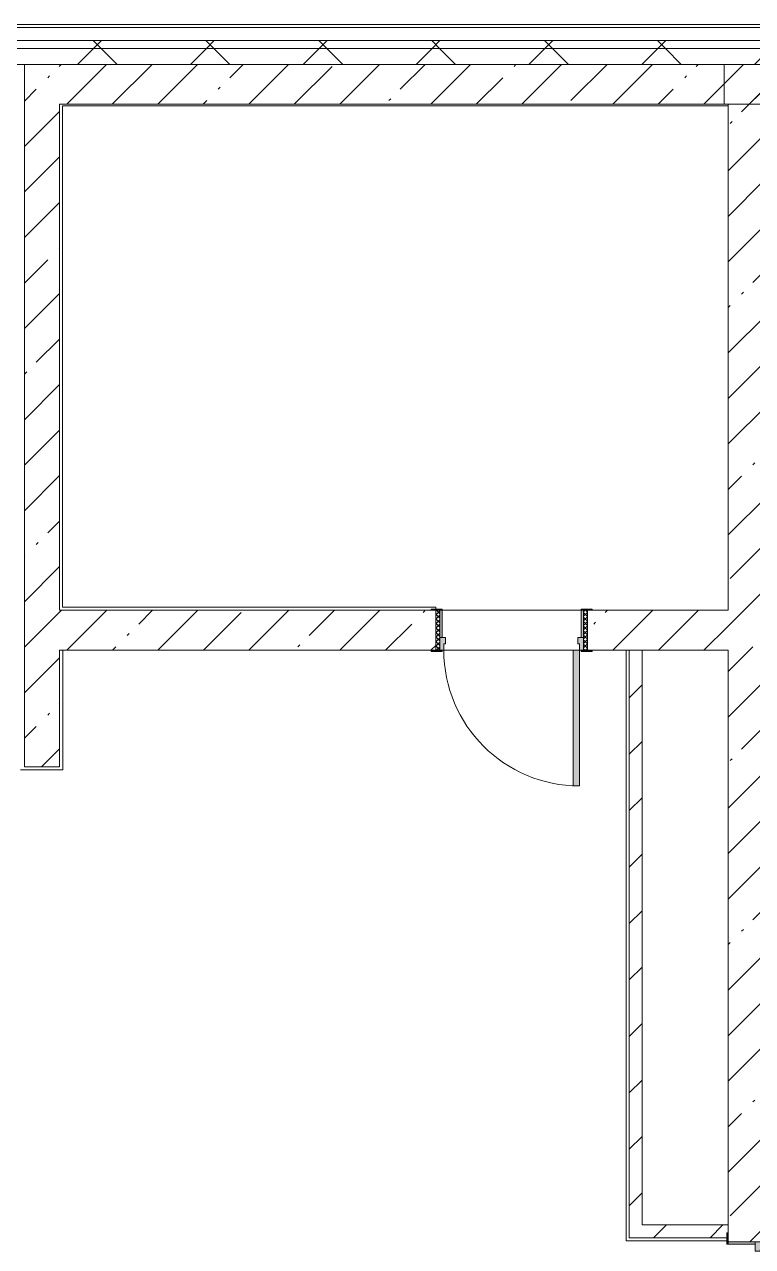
# Model space of a CAD drawing. Header units: millimetres. Extents: x 35524 to 235479, y -8553 to 29000.
# Drawn here: x 193219 to 197782, y 19695 to 27350 of the extents above; entities that cross this region are included whole.
import ezdxf

# ---------------------------------------------------------------- set-up
doc = ezdxf.new("R2010")
doc.units = ezdxf.units.MM
for name, color, linetype, lineweight, true_color in [('A-DOOR-2', 7, 'Continuous', 5, 0xaaaaaa), ('A-DOOR-3', 7, 'Continuous', 5, 0xe2e2e2), ('A-DOOR-FRAM-2', 7, 'Continuous', 5, 0xe2e2e2), ('A-DOOR-FRAM-3', 7, 'Continuous', 5, 0xaaaaaa), ('A-FLOR-2', 7, 'Continuous', 5, 0xaaaaaa)]:
    doc.layers.add(name, color=color, linetype=linetype, lineweight=lineweight, true_color=true_color)
for name, color, linetype, lineweight in [('A-WALL', 7, 'Continuous', 9), ('A-WALL-6', 7, 'Continuous', 5), ('I-WALL-24', 7, 'Continuous', 5)]:
    doc.layers.add(name, color=color, linetype=linetype, lineweight=lineweight)
pattern_1 = [(45, (108468.84, 0), (-353.5534, 353.5534), []), (135, (108468.84, 0), (-353.5534, -353.5534), [])]
pattern_2 = [(45, (108468.84, 0), (-285.1231, 285.1231), []), (45, (108753.96, 0), (-285.1231, 285.1231), [504.031, -100.806, 16.764, -84.042])]
pattern_3 = [(45, (108468.84, 0), (-176.7767, 176.7767), [])]

# ---------------------------------------------------------------- blocks, each defined once
blk = doc.blocks.new('110_Дверь_СКБ_2Ст - Д-1_л_Лестничная клетка EIS60 2-32359692-3_4_2_птичка')
at = {"layer": 'A-DOOR-3'}
for points in [[(662.5, 125), (662.5, 1025), (612.5, 1025), (612.5, 125)], [(-587.5, 525), (-637.5, 525), (-637.5, 125), (-587.5, 125)], [(712.5, -125), (712.5, 45), (697.5, 45), (697.5, -125)]]:
    blk.add_hatch(color=256, dxfattribs=at).paths.add_polyline_path(points)
h = blk.add_hatch(color=256, dxfattribs=at)
h.paths.add_polyline_path([(712.5, 125), (662.5, 125), (662.5, 75), (652.5, 75), (652.5, 45), (712.5, 45)])
h.paths.add_polyline_path([(-627.5, 45), (-627.5, 75), (-637.5, 75), (-637.5, 125), (-687.5, 125), (-687.5, 45)])
at = {"layer": 'A-DOOR-FRAM-2'}
for points in [[(-672.5, 125), (-672.5, 133), (-742.5, 133), (-742.5, 125)], [(767.5, 125), (767.5, 133), (697.5, 133), (697.5, 125)], [(-672.5, -125), (-672.5, 45), (-687.5, 45), (-687.5, -125)], [(-672.5, -133), (-672.5, -125), (-742.5, -125), (-742.5, -133)], [(767.5, -133), (767.5, -125), (697.5, -125), (697.5, -133)]]:
    blk.add_hatch(color=256, dxfattribs=at).paths.add_polyline_path(points)
at = {"layer": 'A-DOOR-2'}
for p, q in [((662.5, 1025), (612.5, 1025)), ((612.5, 1025), (612.5, 125)), ((662.5, 125), (662.5, 1025)), ((-637.5, 525), (-637.5, 125)), ((-587.5, 525), (-637.5, 525)), ((-587.5, 125), (-587.5, 525)), ((-637.5, 125), (-587.5, 125)), ((612.5, 125), (662.5, 125))]:
    blk.add_line(p, q, dxfattribs=at)
for centre, radius, start, end in [((662.5, 125), 900, 90, 180), ((-637.5, 125), 400, 360, 90)]:
    blk.add_arc(centre, radius, start, end, dxfattribs=at)
at = {"layer": 'A-DOOR-FRAM-3'}
for p, q in [((-672.5, 133), (-742.5, 133)), ((-742.5, 133), (-742.5, 125)), ((-742.5, 125), (-672.5, 125)), ((-637.5, 125), (-687.5, 125)), ((-687.5, 125), (-687.5, 45)), ((-672.5, 125), (-672.5, 133)), ((-637.5, 75), (-637.5, 125)), ((662.5, 125), (662.5, 75)), ((712.5, 125), (662.5, 125)), ((767.5, 133), (697.5, 133)), ((697.5, 133), (697.5, 125)), ((697.5, 125), (767.5, 125)), ((712.5, 45), (712.5, 125)), ((767.5, 125), (767.5, 133)), ((-687.5, 45), (-627.5, 45)), ((-672.5, 45), (-687.5, 45)), ((-687.5, 45), (-687.5, -125)), ((-672.5, -125), (-672.5, 45)), ((-627.5, 75), (-637.5, 75)), ((-627.5, 45), (-627.5, 75)), ((662.5, 75), (652.5, 75)), ((652.5, 75), (652.5, 45)), ((652.5, 45), (712.5, 45)), ((712.5, 45), (697.5, 45)), ((697.5, 45), (697.5, -125)), ((712.5, -125), (712.5, 45)), ((-672.5, -125), (-742.5, -125)), ((-742.5, -125), (-742.5, -133)), ((-742.5, -133), (-672.5, -133)), ((-687.5, -125), (-672.5, -125)), ((-672.5, -133), (-672.5, -125)), ((697.5, -125), (712.5, -125)), ((767.5, -125), (697.5, -125)), ((697.5, -125), (697.5, -133)), ((697.5, -133), (767.5, -133)), ((767.5, -133), (767.5, -125))]:
    blk.add_line(p, q, dxfattribs=at)
blk = doc.blocks.new('110_Дверь_СКБ_1Ст_Внутренняя1 - Д-8а 950x2100h _книгохранилище_ огнестойкая дверь_-32656878-3_4_2_птичка')
at = {"layer": 'A-DOOR-2'}
h = blk.add_hatch(dxfattribs=at)
h.set_pattern_fill('FP_184', color=256, style=0, pattern_type=2)
h.set_pattern_definition([(225, (1826.41, -189.685), (-14.14214, 14.14214), []), (135, (1826.41, -189.685), (14.14214, 14.14214), [])])
h.paths.add_polyline_path([(487.5, -125), (487.5, 125), (462.5, 125), (462.5, -125)])
at = {"layer": 'A-DOOR-3'}
h = blk.add_hatch(color=256, dxfattribs=at)
h.paths.add_polyline_path([(462.5, -125), (462.5, -45), (427.5, -45), (427.5, -85), (437.5, -85), (437.5, -125)])
h.paths.add_polyline_path([(-437.5, -125), (-412.5, -125), (-412.5, -85), (-402.5, -85), (-402.5, -45), (-437.5, -45)])
at = {"layer": 'A-DOOR-FRAM-2'}
for points in [[(-422.5, 125), (-422.5, 133), (-492.5, 133), (-492.5, 125)], [(-422.5, -45), (-422.5, 125), (-437.5, 125), (-437.5, -45)], [(517.5, 125), (517.5, 133), (447.5, 133), (447.5, 125)], [(462.5, -45), (462.5, 125), (447.5, 125), (447.5, -45)], [(-422.5, -133), (-422.5, -125), (-492.5, -125), (-492.5, -133)], [(437.5, -975), (437.5, -125), (397.5, -125), (397.5, -975)], [(517.5, -133), (517.5, -125), (447.5, -125), (447.5, -133)]]:
    blk.add_hatch(color=256, dxfattribs=at).paths.add_polyline_path(points)
at = {"layer": 'A-DOOR-FRAM-3'}
h = blk.add_hatch(dxfattribs=at)
h.set_pattern_fill('FP_185', color=256, style=0, pattern_type=2)
h.set_pattern_definition([(315, (-296.384, -189.685), (-14.1421, -14.1421), []), (225, (-296.384, -189.685), (-14.1421, 14.1421), [])])
h.paths.add_polyline_path([(-437.5, -125), (-437.5, 125), (-462.5, 125), (-462.5, -125)])
at = {"layer": 'A-DOOR-2'}
for p, q in [((397.5, -125), (437.5, -125)), ((397.5, -975), (397.5, -125)), ((437.5, -125), (437.5, -975)), ((437.5, -975), (397.5, -975))]:
    blk.add_line(p, q, dxfattribs=at)
blk.add_arc((437.5, -125), 850, 180, 270, dxfattribs=at)
at = {"layer": 'A-DOOR-FRAM-3'}
for p, q in [((-492.5, 133), (-422.5, 133)), ((-492.5, 125), (-492.5, 133)), ((-422.5, 125), (-492.5, 125)), ((-462.5, 125), (-437.5, 125)), ((-462.5, -125), (-462.5, 125)), ((-437.5, 125), (-437.5, -125)), ((-437.5, 125), (-422.5, 125)), ((-437.5, -45), (-437.5, 125)), ((-422.5, 133), (-422.5, 125)), ((-422.5, 125), (-422.5, -45)), ((447.5, 125), (447.5, 133)), ((447.5, 133), (517.5, 133)), ((447.5, -45), (447.5, 125)), ((447.5, 125), (462.5, 125)), ((517.5, 125), (447.5, 125)), ((462.5, -125), (462.5, 125)), ((462.5, 125), (487.5, 125)), ((462.5, 125), (462.5, -45)), ((487.5, 125), (487.5, -125)), ((517.5, 133), (517.5, 125)), ((-437.5, -45), (-402.5, -45)), ((-437.5, -125), (-437.5, -45)), ((-422.5, -45), (-437.5, -45)), ((-402.5, -45), (-402.5, -85)), ((427.5, -45), (462.5, -45)), ((427.5, -85), (427.5, -45)), ((462.5, -45), (447.5, -45)), ((462.5, -45), (462.5, -125)), ((-492.5, -125), (-422.5, -125)), ((-492.5, -133), (-492.5, -125)), ((-422.5, -133), (-492.5, -133)), ((-437.5, -125), (-462.5, -125)), ((-437.5, -124), (-422.5, -124)), ((-437.5, -125), (-437.5, -124)), ((-412.5, -125), (-437.5, -125)), ((-422.5, -125), (-437.5, -125)), ((-422.5, -124), (-422.5, -125)), ((-422.5, -125), (-422.5, -133)), ((-412.5, -85), (-412.5, -125)), ((-402.5, -85), (-412.5, -85)), ((437.5, -85), (427.5, -85)), ((437.5, -125), (437.5, -85)), ((462.5, -125), (437.5, -125)), ((447.5, -125), (447.5, -124)), ((447.5, -124), (462.5, -124)), ((462.5, -125), (447.5, -125)), ((447.5, -133), (447.5, -125)), ((447.5, -125), (517.5, -125)), ((517.5, -133), (447.5, -133)), ((462.5, -124), (462.5, -125)), ((487.5, -125), (462.5, -125)), ((517.5, -125), (517.5, -133))]:
    blk.add_line(p, q, dxfattribs=at)

msp = doc.modelspace()

# ---------------------------------------------------------------- hatches: boundary and pattern name
at = {"layer": 'A-WALL-6'}
h = msp.add_hatch(dxfattribs=at)
h.set_pattern_fill('FP_102', color=256, style=0, pattern_type=2)
h.set_pattern_definition(pattern_1)
h.paths.add_polyline_path([(201628.8, 27200), (201678.8, 27200), (201678.8, 27250), (193038.8, 27250), (193038.8, 27200), (200761.5, 27200)])
h = msp.add_hatch(dxfattribs=at)
h.set_pattern_fill('FP_102', color=256, style=0, pattern_type=2)
h.set_pattern_definition(pattern_1)
h.paths.add_polyline_path([(201528.8, 27100), (201628.8, 27100), (201628.8, 27200), (193038.8, 27200), (193038.8, 27100), (200761.5, 27100)])
at = {"layer": 'I-WALL-24'}
h = msp.add_hatch(dxfattribs=at)
h.set_pattern_fill('FP_98', color=256, style=0, pattern_type=2)
h.set_pattern_definition(pattern_2)
h.paths.add_polyline_path([(197628.8, 26850), (197628.8, 27100), (193218.8, 27100), (193218.8, 26850), (195168.3, 26850)])
h = msp.add_hatch(dxfattribs=at)
h.set_pattern_fill('FP_98', color=256, style=0, pattern_type=2)
h.set_pattern_definition(pattern_2)
h.paths.add_polyline_path([(201278.8, 26850), (201278.8, 27100), (197603.8, 27100), (197603.8, 26850), (200761.5, 26850)])
h = msp.add_hatch(dxfattribs=at)
h.set_pattern_fill('FP_98', color=256, style=0, pattern_type=2)
h.set_pattern_definition(pattern_2)
h.paths.add_polyline_path([(197628.8, 17270), (197878.8, 17270), (197878.8, 18325), (197628.8, 18325), (197628.8, 18162.4)])
h.paths.add_polyline_path([(197628.8, 19725), (197878.8, 19725), (197878.8, 27100), (197628.8, 27100), (197628.8, 19750)])
h = msp.add_hatch(dxfattribs=at)
h.set_pattern_fill('FP_98', color=256, style=0, pattern_type=2)
h.set_pattern_definition(pattern_2)
h.paths.add_polyline_path([(193218.8, 22700), (193438.8, 22700), (193438.8, 26850), (193218.8, 26850), (193218.8, 22790)])
h = msp.add_hatch(dxfattribs=at)
h.set_pattern_fill('FP_98', color=256, style=0, pattern_type=2)
h.set_pattern_definition(pattern_2)
h.paths.add_polyline_path([(197032.7, 23430), (197628.8, 23430), (197628.8, 23680), (196746.8, 23680), (196746.8, 23430), (197008.8, 23430)])
h.paths.add_polyline_path([(195168.3, 23430), (195796.8, 23430), (195796.8, 23680), (193438.8, 23680), (193438.8, 23430)])
h = msp.add_hatch(dxfattribs=at)
h.set_pattern_fill('FP_103', color=256, style=0, pattern_type=2)
h.set_pattern_definition(pattern_3)
h.paths.add_polyline_path([(197088.8, 19750), (197088.8, 23430), (197008.8, 23430), (197008.8, 19750), (197032.7, 19750)])
h = msp.add_hatch(dxfattribs=at)
h.set_pattern_fill('FP_103', color=256, style=0, pattern_type=2)
h.set_pattern_definition(pattern_3)
h.paths.add_polyline_path([(197088.8, 19750), (197620.8, 19750), (197620.8, 19780), (197628.8, 19780), (197628.8, 19830), (197088.8, 19830)])

# ---------------------------------------------------------------- linework, layer by layer
at = {"layer": 'A-FLOR-2'}
for p, q in [((197628.8, 26840), (193456.8, 26840)), ((193456.8, 26840), (193456.8, 23700)), ((193456.8, 23700), (195796.8, 23700)), ((195796.8, 23700), (195796.8, 23688)), ((193458.8, 23430), (193458.8, 22680)), ((196988.8, 19730), (196988.8, 23430)), ((193458.8, 22680), (193193.4, 22680)), ((197620.8, 19730), (196988.8, 19730))]:
    msp.add_line(p, q, dxfattribs=at)
at = {"layer": 'A-WALL'}
for p, q in [((201758.8, 27330), (188818.8, 27330)), ((201678.8, 27250), (188818.8, 27250)), ((201628.8, 27200), (188818.8, 27200)), ((197088.8, 23430), (197008.8, 23430)), ((197628.8, 19780), (197628.8, 19830))]:
    msp.add_line(p, q, dxfattribs=at)
at = {"layer": 'A-WALL-6'}
for p, q in [((201778.8, 27350), (184818.8, 27350)), ((189118.8, 27100), (201278.8, 27100))]:
    msp.add_line(p, q, dxfattribs=at)
at = {"layer": 'I-WALL-24'}
for p, q in [((193218.8, 27100), (193218.8, 22700)), ((197628.8, 27100), (193218.8, 27100)), ((201278.8, 27100), (197603.8, 27100)), ((197603.8, 27100), (197603.8, 26850)), ((193438.8, 23680), (193438.8, 26850)), ((193438.8, 26850), (197628.8, 26850)), ((197603.8, 26850), (201278.8, 26850)), ((197628.8, 26850), (197628.8, 23680)), ((195766.8, 23680), (193438.8, 23680)), ((195836.8, 23680), (196706.8, 23680)), ((197628.8, 23680), (196776.8, 23680)), ((193438.8, 22700), (193438.8, 23430)), ((193438.8, 23430), (195766.8, 23430)), ((196656.8, 23430), (195846.8, 23430)), ((196776.8, 23430), (197008.8, 23430)), ((197008.8, 23430), (197008.8, 19750)), ((197088.8, 19830), (197088.8, 23430)), ((197088.8, 23430), (197628.8, 23430)), ((197628.8, 23430), (197628.8, 19830)), ((193218.8, 22700), (193438.8, 22700)), ((197628.8, 19830), (197088.8, 19830)), ((197008.8, 19750), (197620.8, 19750))]:
    msp.add_line(p, q, dxfattribs=at)

# ---------------------------------------------------------------- block references
at = {"layer": 'A-DOOR-2'}
msp.add_blockref('110_Дверь_СКБ_1Ст_Внутренняя1 - Д-8а 950x2100h _книгохранилище_ огнестойкая дверь_-32656878-3_4_2_птичка', (196259.3, 23555), dxfattribs=at)
at = {"layer": 'A-DOOR-2', "rotation": 269.9999999999998}
msp.add_blockref('110_Дверь_СКБ_2Ст - Д-1_л_Лестничная клетка EIS60 2-32359692-3_4_2_птичка', (197753.8, 19037.5), dxfattribs=at)

doc.saveas('drawing.dxf')
